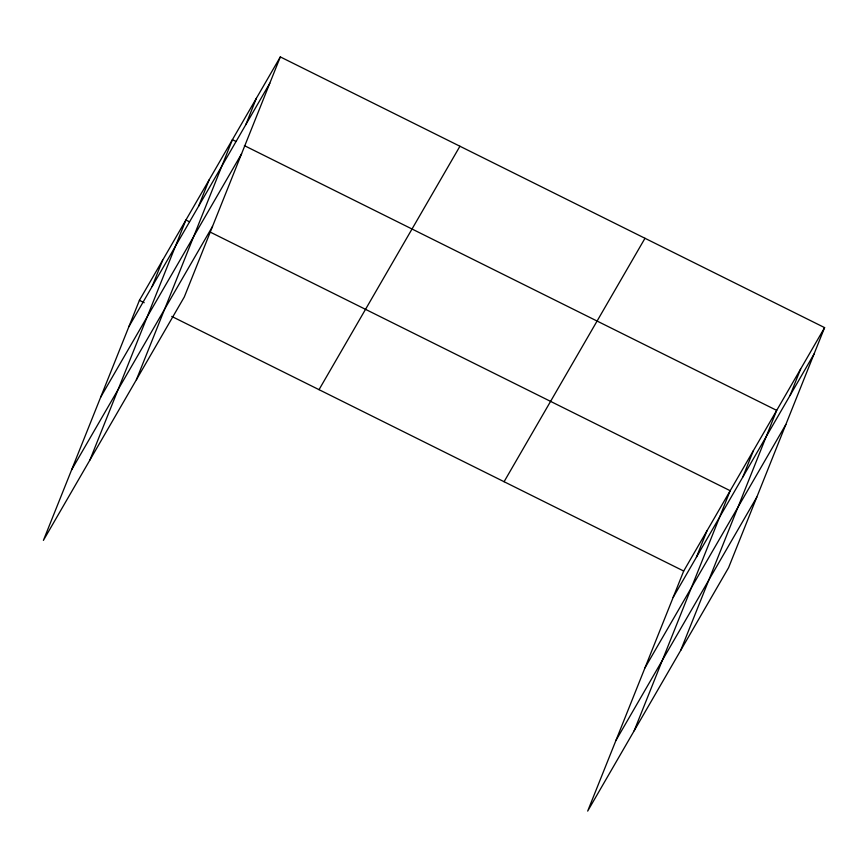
<?xml version="1.0" encoding="UTF-8"?>
<svg xmlns="http://www.w3.org/2000/svg" width="868" height="868" viewBox="0 0 868 868"><rect width="100%" height="100%" fill="white"/><g stroke="black" fill="none" stroke-linecap="round" stroke-linejoin="round"><path stroke-width="1.3" d="M280.321 56.908L139.412 300.339L43.4 540.384L184.309 296.954L280.321 56.908L824.6 327.616L728.588 567.661L587.679 811.092L683.691 571.046L824.6 327.616M152.128 286.505L162.663 260.172M89.903 460.051L185.915 220.005L189.506 221.796M198.631 206.183L209.166 179.839M136.406 379.717L232.418 139.672L236.009 141.462M245.839 124.634L256.375 98.29M696.407 557.213L706.943 530.88M634.172 730.758L730.183 490.713L209.861 231.919M742.899 476.89L753.435 450.546M680.675 650.425L776.686 410.38L244.385 145.629M790.108 395.341L800.643 368.998M128.876 326.672L269.785 83.252M100.666 397.197L241.586 153.777M71.61 469.859L212.519 226.439M319.023 389.667L459.931 146.247M504.08 481.707L644.989 238.288M673.156 597.379L814.065 353.96M644.946 667.904L785.855 424.485M615.879 740.567L756.798 497.136M139.412 300.339L144.197 302.715M171.745 316.419L683.691 571.046"/></g></svg>
